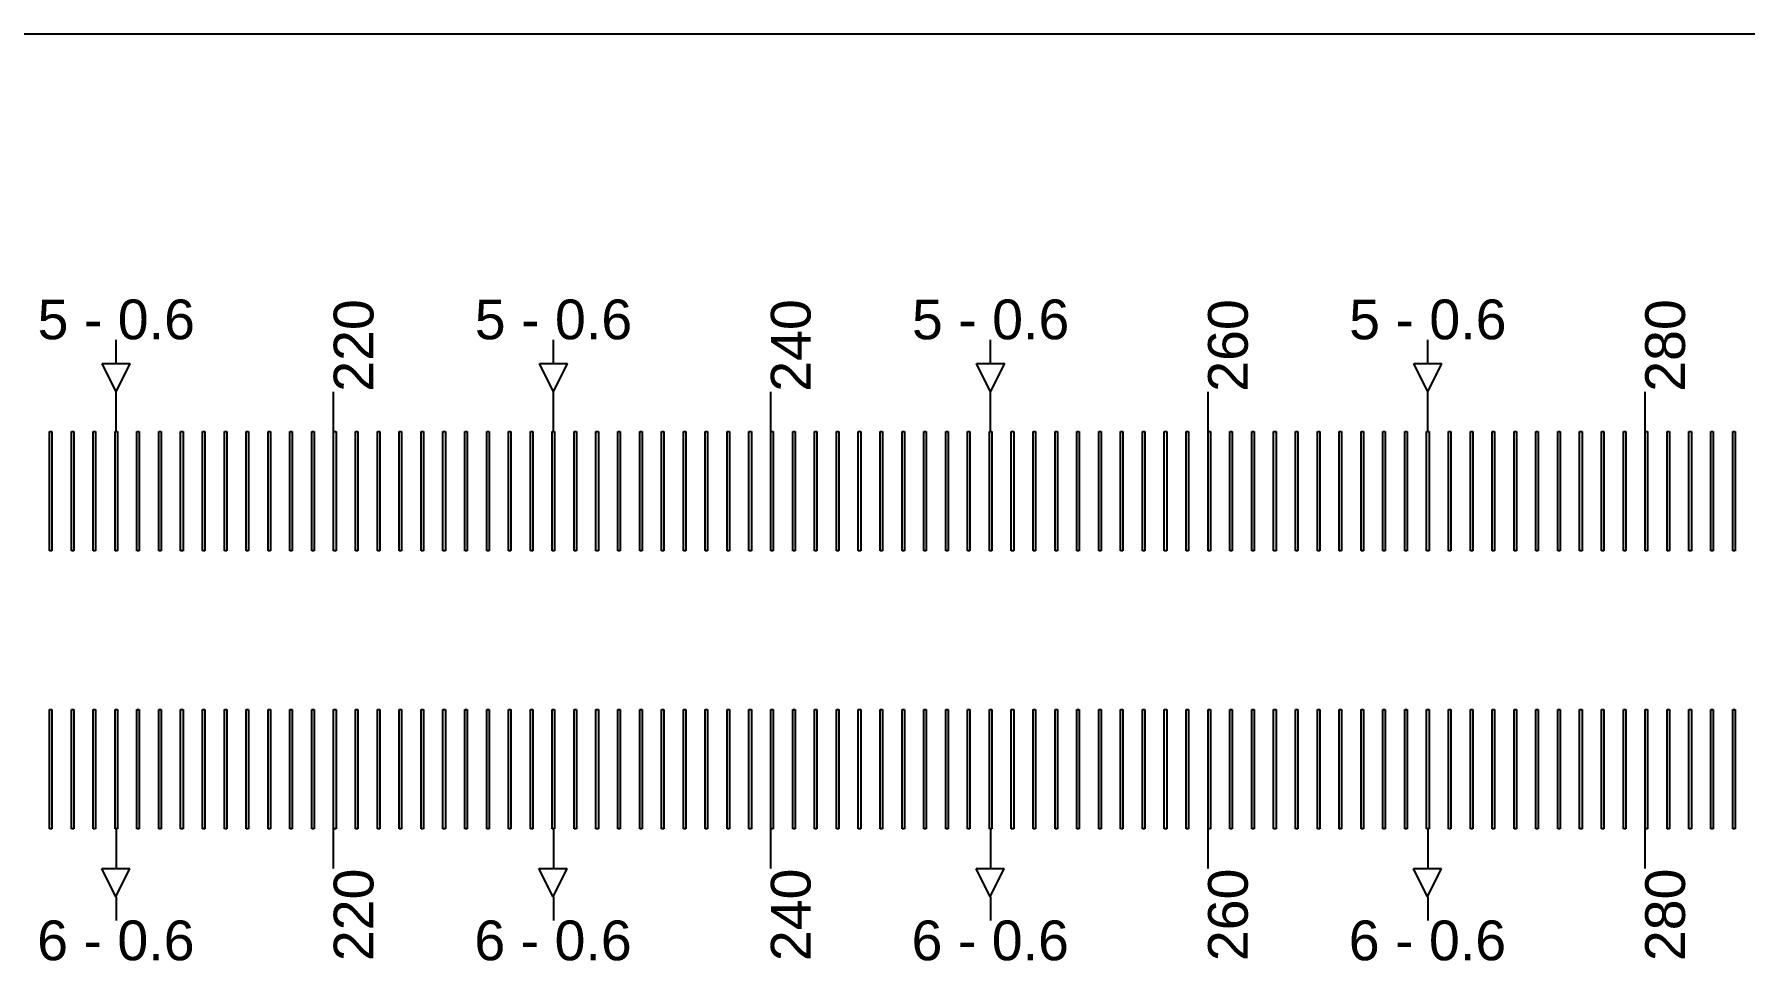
# Model space of a CAD drawing. Extents: x -119394 to 128420, y 74496 to 185496.
# Drawn here: x 44964.9 to 45395.3, y 156962.7 to 157195.9 of the extents above; entities that cross this region are included whole.
import ezdxf

# ---------------------------------------------------------------- set-up
doc = ezdxf.new("R2010")
doc.units = 13
doc.layers.add('CL - Label-1', color=120, linetype='Continuous')
doc.layers.add('CL - Label-2', color=132, linetype='Continuous')
doc.layers.add('CL - Sub-Micro', color=7, linetype='Continuous', true_color=0x47d1ff)
doc.styles.get("Standard").update_dxf_attribs({"font": 'arial.ttf'})

msp = doc.modelspace()

# ---------------------------------------------------------------- linework, layer by layer
for p, q in [((46680.29, 157195.86), (38030.29, 157195.86)), ((44985.59, 157112.94), (44985.59, 157118.94)), ((45095.59, 157112.94), (45095.59, 157118.94)), ((45205.59, 157112.94), (45205.59, 157118.94)), ((45315.59, 157112.94), (45315.59, 157118.94)), ((44985.59, 157095.86), (44985.59, 157105.86)), ((45040.29, 157095.86), (45040.29, 157105.86)), ((45095.59, 157095.86), (45095.59, 157105.86)), ((45150.29, 157095.86), (45150.29, 157105.86)), ((45205.59, 157095.86), (45205.59, 157105.86)), ((45260.29, 157095.86), (45260.29, 157105.86)), ((45315.59, 157095.86), (45315.59, 157105.86)), ((45370.29, 157095.86), (45370.29, 157105.86)), ((44985.59, 156995.86), (44985.59, 156985.86)), ((45040.29, 156985.86), (45040.29, 156995.86)), ((45095.59, 156995.86), (45095.59, 156985.86)), ((45150.29, 156985.86), (45150.29, 156995.86)), ((45205.59, 156995.86), (45205.59, 156985.86)), ((45260.29, 156985.86), (45260.29, 156995.86)), ((45315.59, 156995.86), (45315.59, 156985.86)), ((45370.29, 156985.86), (45370.29, 156995.86)), ((44985.59, 156978.79), (44985.59, 156972.79)), ((45095.59, 156978.79), (45095.59, 156972.79)), ((45205.59, 156978.79), (45205.59, 156972.79)), ((45315.59, 156978.79), (45315.59, 156972.79))]:
    msp.add_line(p, q)
at = {"layer": 'CL - Label-2'}
for p, q in [((44985.59, 157105.86), (44982.05, 157112.96)), ((44982.05, 157112.96), (44989.12, 157112.96)), ((44985.59, 157105.86), (44989.12, 157112.96)), ((45095.59, 157105.86), (45092.05, 157112.96)), ((45092.05, 157112.96), (45099.12, 157112.96)), ((45095.59, 157105.86), (45099.12, 157112.96)), ((45205.59, 157105.86), (45202.05, 157112.96)), ((45202.05, 157112.96), (45209.12, 157112.96)), ((45205.59, 157105.86), (45209.12, 157112.96)), ((45315.59, 157105.86), (45312.05, 157112.96)), ((45312.05, 157112.96), (45319.12, 157112.96)), ((45315.59, 157105.86), (45319.12, 157112.96)), ((44985.49, 156978.79), (44981.95, 156985.89)), ((44981.95, 156985.89), (44989.02, 156985.89)), ((44985.49, 156978.79), (44989.02, 156985.89)), ((45095.49, 156978.79), (45091.95, 156985.89)), ((45091.95, 156985.89), (45099.02, 156985.89)), ((45095.49, 156978.79), (45099.02, 156985.89)), ((45205.49, 156978.79), (45201.95, 156985.89)), ((45201.95, 156985.89), (45209.02, 156985.89)), ((45205.49, 156978.79), (45209.02, 156985.89)), ((45315.49, 156978.79), (45311.95, 156985.89)), ((45311.95, 156985.89), (45319.02, 156985.89)), ((45315.49, 156978.79), (45319.02, 156985.89))]:
    msp.add_line(p, q, dxfattribs=at)
at = {"layer": 'CL - Sub-Micro'}
for p, q in [((44968.79, 157095.86), (44969.39, 157095.86)), ((44968.79, 157065.86), (44968.79, 157095.86)), ((44969.39, 157095.86), (44969.39, 157065.86)), ((44974.29, 157095.86), (44974.89, 157095.86)), ((44974.29, 157065.86), (44974.29, 157095.86)), ((44974.89, 157095.86), (44974.89, 157065.86)), ((44979.79, 157095.86), (44980.39, 157095.86)), ((44979.79, 157065.86), (44979.79, 157095.86)), ((44980.39, 157095.86), (44980.39, 157065.86)), ((44985.29, 157095.86), (44985.89, 157095.86)), ((44985.29, 157065.86), (44985.29, 157095.86)), ((44985.89, 157095.86), (44985.89, 157065.86)), ((44990.79, 157095.86), (44991.39, 157095.86)), ((44990.79, 157065.86), (44990.79, 157095.86)), ((44991.39, 157095.86), (44991.39, 157065.86)), ((44996.29, 157095.86), (44996.89, 157095.86)), ((44996.29, 157065.86), (44996.29, 157095.86)), ((44996.89, 157095.86), (44996.89, 157065.86)), ((45001.79, 157095.86), (45002.39, 157095.86)), ((45001.79, 157065.86), (45001.79, 157095.86)), ((45002.39, 157095.86), (45002.39, 157065.86)), ((45007.29, 157095.86), (45007.89, 157095.86)), ((45007.29, 157065.86), (45007.29, 157095.86)), ((45007.89, 157095.86), (45007.89, 157065.86)), ((45012.79, 157095.86), (45013.39, 157095.86)), ((45012.79, 157065.86), (45012.79, 157095.86)), ((45013.39, 157095.86), (45013.39, 157065.86)), ((45018.29, 157095.86), (45018.89, 157095.86)), ((45018.29, 157065.86), (45018.29, 157095.86)), ((45018.89, 157095.86), (45018.89, 157065.86)), ((45023.79, 157095.86), (45024.39, 157095.86)), ((45023.79, 157065.86), (45023.79, 157095.86)), ((45024.39, 157095.86), (45024.39, 157065.86)), ((45029.29, 157095.86), (45029.89, 157095.86)), ((45029.29, 157065.86), (45029.29, 157095.86)), ((45029.89, 157095.86), (45029.89, 157065.86)), ((45034.79, 157095.86), (45035.39, 157095.86)), ((45034.79, 157065.86), (45034.79, 157095.86)), ((45035.39, 157095.86), (45035.39, 157065.86)), ((45040.29, 157095.86), (45040.89, 157095.86)), ((45040.29, 157065.86), (45040.29, 157095.86)), ((45040.89, 157095.86), (45040.89, 157065.86)), ((45045.79, 157095.86), (45046.39, 157095.86)), ((45045.79, 157065.86), (45045.79, 157095.86)), ((45046.39, 157095.86), (45046.39, 157065.86)), ((45051.29, 157095.86), (45051.89, 157095.86)), ((45051.29, 157065.86), (45051.29, 157095.86)), ((45051.89, 157095.86), (45051.89, 157065.86)), ((45056.79, 157095.86), (45057.39, 157095.86)), ((45056.79, 157065.86), (45056.79, 157095.86)), ((45057.39, 157095.86), (45057.39, 157065.86)), ((45062.29, 157095.86), (45062.89, 157095.86)), ((45062.29, 157065.86), (45062.29, 157095.86)), ((45062.89, 157095.86), (45062.89, 157065.86)), ((45067.79, 157095.86), (45068.39, 157095.86)), ((45067.79, 157065.86), (45067.79, 157095.86)), ((45068.39, 157095.86), (45068.39, 157065.86)), ((45073.29, 157095.86), (45073.89, 157095.86)), ((45073.29, 157065.86), (45073.29, 157095.86)), ((45073.89, 157095.86), (45073.89, 157065.86)), ((45078.79, 157095.86), (45079.39, 157095.86)), ((45078.79, 157065.86), (45078.79, 157095.86)), ((45079.39, 157095.86), (45079.39, 157065.86)), ((45084.29, 157095.86), (45084.89, 157095.86)), ((45084.29, 157065.86), (45084.29, 157095.86)), ((45084.89, 157095.86), (45084.89, 157065.86)), ((45089.79, 157095.86), (45090.39, 157095.86)), ((45089.79, 157065.86), (45089.79, 157095.86)), ((45090.39, 157095.86), (45090.39, 157065.86)), ((45095.29, 157095.86), (45095.89, 157095.86)), ((45095.29, 157065.86), (45095.29, 157095.86)), ((45095.89, 157095.86), (45095.89, 157065.86)), ((45100.79, 157095.86), (45101.39, 157095.86)), ((45100.79, 157065.86), (45100.79, 157095.86)), ((45101.39, 157095.86), (45101.39, 157065.86)), ((45106.29, 157095.86), (45106.89, 157095.86)), ((45106.29, 157065.86), (45106.29, 157095.86)), ((45106.89, 157095.86), (45106.89, 157065.86)), ((45111.79, 157095.86), (45112.39, 157095.86)), ((45111.79, 157065.86), (45111.79, 157095.86)), ((45112.39, 157095.86), (45112.39, 157065.86)), ((45117.29, 157095.86), (45117.89, 157095.86)), ((45117.29, 157065.86), (45117.29, 157095.86)), ((45117.89, 157095.86), (45117.89, 157065.86)), ((45122.79, 157095.86), (45123.39, 157095.86)), ((45122.79, 157065.86), (45122.79, 157095.86)), ((45123.39, 157095.86), (45123.39, 157065.86)), ((45128.29, 157095.86), (45128.89, 157095.86)), ((45128.29, 157065.86), (45128.29, 157095.86)), ((45128.89, 157095.86), (45128.89, 157065.86)), ((45133.79, 157095.86), (45134.39, 157095.86)), ((45133.79, 157065.86), (45133.79, 157095.86)), ((45134.39, 157095.86), (45134.39, 157065.86)), ((45139.29, 157095.86), (45139.89, 157095.86)), ((45139.29, 157065.86), (45139.29, 157095.86)), ((45139.89, 157095.86), (45139.89, 157065.86)), ((45144.79, 157095.86), (45145.39, 157095.86)), ((45144.79, 157065.86), (45144.79, 157095.86)), ((45145.39, 157095.86), (45145.39, 157065.86)), ((45150.29, 157095.86), (45150.89, 157095.86)), ((45150.29, 157065.86), (45150.29, 157095.86)), ((45150.89, 157095.86), (45150.89, 157065.86)), ((45155.79, 157095.86), (45156.39, 157095.86)), ((45155.79, 157065.86), (45155.79, 157095.86)), ((45156.39, 157095.86), (45156.39, 157065.86)), ((45161.29, 157095.86), (45161.89, 157095.86)), ((45161.29, 157065.86), (45161.29, 157095.86)), ((45161.89, 157095.86), (45161.89, 157065.86)), ((45166.79, 157095.86), (45167.39, 157095.86)), ((45166.79, 157065.86), (45166.79, 157095.86)), ((45167.39, 157095.86), (45167.39, 157065.86)), ((45172.29, 157095.86), (45172.89, 157095.86)), ((45172.29, 157065.86), (45172.29, 157095.86)), ((45172.89, 157095.86), (45172.89, 157065.86)), ((45177.79, 157095.86), (45178.39, 157095.86)), ((45177.79, 157065.86), (45177.79, 157095.86)), ((45178.39, 157095.86), (45178.39, 157065.86)), ((45183.29, 157095.86), (45183.89, 157095.86)), ((45183.29, 157065.86), (45183.29, 157095.86)), ((45183.89, 157095.86), (45183.89, 157065.86)), ((45188.79, 157095.86), (45189.39, 157095.86)), ((45188.79, 157065.86), (45188.79, 157095.86)), ((45189.39, 157095.86), (45189.39, 157065.86)), ((45194.29, 157095.86), (45194.89, 157095.86)), ((45194.29, 157065.86), (45194.29, 157095.86)), ((45194.89, 157095.86), (45194.89, 157065.86)), ((45199.79, 157095.86), (45200.39, 157095.86)), ((45199.79, 157065.86), (45199.79, 157095.86)), ((45200.39, 157095.86), (45200.39, 157065.86)), ((45205.29, 157095.86), (45205.89, 157095.86)), ((45205.29, 157065.86), (45205.29, 157095.86)), ((45205.89, 157095.86), (45205.89, 157065.86)), ((45210.79, 157095.86), (45211.39, 157095.86)), ((45210.79, 157065.86), (45210.79, 157095.86)), ((45211.39, 157095.86), (45211.39, 157065.86)), ((45216.29, 157095.86), (45216.89, 157095.86)), ((45216.29, 157065.86), (45216.29, 157095.86)), ((45216.89, 157095.86), (45216.89, 157065.86)), ((45221.79, 157095.86), (45222.39, 157095.86)), ((45221.79, 157065.86), (45221.79, 157095.86)), ((45222.39, 157095.86), (45222.39, 157065.86)), ((45227.29, 157095.86), (45227.89, 157095.86)), ((45227.29, 157065.86), (45227.29, 157095.86)), ((45227.89, 157095.86), (45227.89, 157065.86)), ((45232.79, 157095.86), (45233.39, 157095.86)), ((45232.79, 157065.86), (45232.79, 157095.86)), ((45233.39, 157095.86), (45233.39, 157065.86)), ((45238.29, 157095.86), (45238.89, 157095.86)), ((45238.29, 157065.86), (45238.29, 157095.86)), ((45238.89, 157095.86), (45238.89, 157065.86)), ((45243.79, 157095.86), (45244.39, 157095.86)), ((45243.79, 157065.86), (45243.79, 157095.86)), ((45244.39, 157095.86), (45244.39, 157065.86)), ((45249.29, 157095.86), (45249.89, 157095.86)), ((45249.29, 157065.86), (45249.29, 157095.86)), ((45249.89, 157095.86), (45249.89, 157065.86)), ((45254.79, 157095.86), (45255.39, 157095.86)), ((45254.79, 157065.86), (45254.79, 157095.86)), ((45255.39, 157095.86), (45255.39, 157065.86)), ((45260.29, 157095.86), (45260.89, 157095.86)), ((45260.29, 157065.86), (45260.29, 157095.86)), ((45260.89, 157095.86), (45260.89, 157065.86)), ((45265.79, 157095.86), (45266.39, 157095.86)), ((45265.79, 157065.86), (45265.79, 157095.86)), ((45266.39, 157095.86), (45266.39, 157065.86)), ((45271.29, 157095.86), (45271.89, 157095.86)), ((45271.29, 157065.86), (45271.29, 157095.86)), ((45271.89, 157095.86), (45271.89, 157065.86)), ((45276.79, 157095.86), (45277.39, 157095.86)), ((45276.79, 157065.86), (45276.79, 157095.86)), ((45277.39, 157095.86), (45277.39, 157065.86)), ((45282.29, 157095.86), (45282.89, 157095.86)), ((45282.29, 157065.86), (45282.29, 157095.86)), ((45282.89, 157095.86), (45282.89, 157065.86)), ((45287.79, 157095.86), (45288.39, 157095.86)), ((45287.79, 157065.86), (45287.79, 157095.86)), ((45288.39, 157095.86), (45288.39, 157065.86)), ((45293.29, 157095.86), (45293.89, 157095.86)), ((45293.29, 157065.86), (45293.29, 157095.86)), ((45293.89, 157095.86), (45293.89, 157065.86)), ((45298.79, 157095.86), (45299.39, 157095.86)), ((45298.79, 157065.86), (45298.79, 157095.86)), ((45299.39, 157095.86), (45299.39, 157065.86)), ((45304.29, 157095.86), (45304.89, 157095.86)), ((45304.29, 157065.86), (45304.29, 157095.86)), ((45304.89, 157095.86), (45304.89, 157065.86)), ((45309.79, 157095.86), (45310.39, 157095.86)), ((45309.79, 157065.86), (45309.79, 157095.86)), ((45310.39, 157095.86), (45310.39, 157065.86)), ((45315.29, 157095.86), (45315.89, 157095.86)), ((45315.29, 157065.86), (45315.29, 157095.86)), ((45315.89, 157095.86), (45315.89, 157065.86)), ((45320.79, 157095.86), (45321.39, 157095.86)), ((45320.79, 157065.86), (45320.79, 157095.86)), ((45321.39, 157095.86), (45321.39, 157065.86)), ((45326.29, 157095.86), (45326.89, 157095.86)), ((45326.29, 157065.86), (45326.29, 157095.86)), ((45326.89, 157095.86), (45326.89, 157065.86)), ((45331.79, 157095.86), (45332.39, 157095.86)), ((45331.79, 157065.86), (45331.79, 157095.86)), ((45332.39, 157095.86), (45332.39, 157065.86)), ((45337.29, 157095.86), (45337.89, 157095.86)), ((45337.29, 157065.86), (45337.29, 157095.86)), ((45337.89, 157095.86), (45337.89, 157065.86)), ((45342.79, 157095.86), (45343.39, 157095.86)), ((45342.79, 157065.86), (45342.79, 157095.86)), ((45343.39, 157095.86), (45343.39, 157065.86)), ((45348.29, 157095.86), (45348.89, 157095.86)), ((45348.29, 157065.86), (45348.29, 157095.86)), ((45348.89, 157095.86), (45348.89, 157065.86)), ((45353.79, 157095.86), (45354.39, 157095.86)), ((45353.79, 157065.86), (45353.79, 157095.86)), ((45354.39, 157095.86), (45354.39, 157065.86)), ((45359.29, 157095.86), (45359.89, 157095.86)), ((45359.29, 157065.86), (45359.29, 157095.86)), ((45359.89, 157095.86), (45359.89, 157065.86)), ((45364.79, 157095.86), (45365.39, 157095.86)), ((45364.79, 157065.86), (45364.79, 157095.86)), ((45365.39, 157095.86), (45365.39, 157065.86)), ((45370.29, 157095.86), (45370.89, 157095.86)), ((45370.29, 157065.86), (45370.29, 157095.86)), ((45370.89, 157095.86), (45370.89, 157065.86)), ((45375.79, 157095.86), (45376.39, 157095.86)), ((45375.79, 157065.86), (45375.79, 157095.86)), ((45376.39, 157095.86), (45376.39, 157065.86)), ((45381.29, 157095.86), (45381.89, 157095.86)), ((45381.29, 157065.86), (45381.29, 157095.86)), ((45381.89, 157095.86), (45381.89, 157065.86)), ((45386.79, 157095.86), (45387.39, 157095.86)), ((45386.79, 157065.86), (45386.79, 157095.86)), ((45387.39, 157095.86), (45387.39, 157065.86)), ((45392.29, 157095.86), (45392.89, 157095.86)), ((45392.29, 157065.86), (45392.29, 157095.86)), ((45392.89, 157095.86), (45392.89, 157065.86)), ((44969.39, 157065.86), (44968.79, 157065.86)), ((44974.89, 157065.86), (44974.29, 157065.86)), ((44980.39, 157065.86), (44979.79, 157065.86)), ((44985.89, 157065.86), (44985.29, 157065.86)), ((44991.39, 157065.86), (44990.79, 157065.86)), ((44996.89, 157065.86), (44996.29, 157065.86)), ((45002.39, 157065.86), (45001.79, 157065.86)), ((45007.89, 157065.86), (45007.29, 157065.86)), ((45013.39, 157065.86), (45012.79, 157065.86)), ((45018.89, 157065.86), (45018.29, 157065.86)), ((45024.39, 157065.86), (45023.79, 157065.86)), ((45029.89, 157065.86), (45029.29, 157065.86)), ((45035.39, 157065.86), (45034.79, 157065.86)), ((45040.89, 157065.86), (45040.29, 157065.86)), ((45046.39, 157065.86), (45045.79, 157065.86)), ((45051.89, 157065.86), (45051.29, 157065.86)), ((45057.39, 157065.86), (45056.79, 157065.86)), ((45062.89, 157065.86), (45062.29, 157065.86)), ((45068.39, 157065.86), (45067.79, 157065.86)), ((45073.89, 157065.86), (45073.29, 157065.86)), ((45079.39, 157065.86), (45078.79, 157065.86)), ((45084.89, 157065.86), (45084.29, 157065.86)), ((45090.39, 157065.86), (45089.79, 157065.86)), ((45095.89, 157065.86), (45095.29, 157065.86)), ((45101.39, 157065.86), (45100.79, 157065.86)), ((45106.89, 157065.86), (45106.29, 157065.86)), ((45112.39, 157065.86), (45111.79, 157065.86)), ((45117.89, 157065.86), (45117.29, 157065.86)), ((45123.39, 157065.86), (45122.79, 157065.86)), ((45128.89, 157065.86), (45128.29, 157065.86)), ((45134.39, 157065.86), (45133.79, 157065.86)), ((45139.89, 157065.86), (45139.29, 157065.86)), ((45145.39, 157065.86), (45144.79, 157065.86)), ((45150.89, 157065.86), (45150.29, 157065.86)), ((45156.39, 157065.86), (45155.79, 157065.86)), ((45161.89, 157065.86), (45161.29, 157065.86)), ((45167.39, 157065.86), (45166.79, 157065.86)), ((45172.89, 157065.86), (45172.29, 157065.86)), ((45178.39, 157065.86), (45177.79, 157065.86)), ((45183.89, 157065.86), (45183.29, 157065.86)), ((45189.39, 157065.86), (45188.79, 157065.86)), ((45194.89, 157065.86), (45194.29, 157065.86)), ((45200.39, 157065.86), (45199.79, 157065.86)), ((45205.89, 157065.86), (45205.29, 157065.86)), ((45211.39, 157065.86), (45210.79, 157065.86)), ((45216.89, 157065.86), (45216.29, 157065.86)), ((45222.39, 157065.86), (45221.79, 157065.86)), ((45227.89, 157065.86), (45227.29, 157065.86)), ((45233.39, 157065.86), (45232.79, 157065.86)), ((45238.89, 157065.86), (45238.29, 157065.86)), ((45244.39, 157065.86), (45243.79, 157065.86)), ((45249.89, 157065.86), (45249.29, 157065.86)), ((45255.39, 157065.86), (45254.79, 157065.86)), ((45260.89, 157065.86), (45260.29, 157065.86)), ((45266.39, 157065.86), (45265.79, 157065.86)), ((45271.89, 157065.86), (45271.29, 157065.86)), ((45277.39, 157065.86), (45276.79, 157065.86)), ((45282.89, 157065.86), (45282.29, 157065.86)), ((45288.39, 157065.86), (45287.79, 157065.86)), ((45293.89, 157065.86), (45293.29, 157065.86)), ((45299.39, 157065.86), (45298.79, 157065.86)), ((45304.89, 157065.86), (45304.29, 157065.86)), ((45310.39, 157065.86), (45309.79, 157065.86)), ((45315.89, 157065.86), (45315.29, 157065.86)), ((45321.39, 157065.86), (45320.79, 157065.86)), ((45326.89, 157065.86), (45326.29, 157065.86)), ((45332.39, 157065.86), (45331.79, 157065.86)), ((45337.89, 157065.86), (45337.29, 157065.86)), ((45343.39, 157065.86), (45342.79, 157065.86)), ((45348.89, 157065.86), (45348.29, 157065.86)), ((45354.39, 157065.86), (45353.79, 157065.86)), ((45359.89, 157065.86), (45359.29, 157065.86)), ((45365.39, 157065.86), (45364.79, 157065.86)), ((45370.89, 157065.86), (45370.29, 157065.86)), ((45376.39, 157065.86), (45375.79, 157065.86)), ((45381.89, 157065.86), (45381.29, 157065.86)), ((45387.39, 157065.86), (45386.79, 157065.86)), ((45392.89, 157065.86), (45392.29, 157065.86)), ((44968.79, 157025.86), (44969.39, 157025.86)), ((44968.79, 156995.86), (44968.79, 157025.86)), ((44969.39, 157025.86), (44969.39, 156995.86)), ((44974.29, 157025.86), (44974.89, 157025.86)), ((44974.29, 156995.86), (44974.29, 157025.86)), ((44974.89, 157025.86), (44974.89, 156995.86)), ((44979.79, 157025.86), (44980.39, 157025.86)), ((44979.79, 156995.86), (44979.79, 157025.86)), ((44980.39, 157025.86), (44980.39, 156995.86)), ((44985.29, 157025.86), (44985.89, 157025.86)), ((44985.29, 156995.86), (44985.29, 157025.86)), ((44985.89, 157025.86), (44985.89, 156995.86)), ((44990.79, 157025.86), (44991.39, 157025.86)), ((44990.79, 156995.86), (44990.79, 157025.86)), ((44991.39, 157025.86), (44991.39, 156995.86)), ((44996.29, 157025.86), (44996.89, 157025.86)), ((44996.29, 156995.86), (44996.29, 157025.86)), ((44996.89, 157025.86), (44996.89, 156995.86)), ((45001.79, 157025.86), (45002.39, 157025.86)), ((45001.79, 156995.86), (45001.79, 157025.86)), ((45002.39, 157025.86), (45002.39, 156995.86)), ((45007.29, 157025.86), (45007.89, 157025.86)), ((45007.29, 156995.86), (45007.29, 157025.86)), ((45007.89, 157025.86), (45007.89, 156995.86)), ((45012.79, 157025.86), (45013.39, 157025.86)), ((45012.79, 156995.86), (45012.79, 157025.86)), ((45013.39, 157025.86), (45013.39, 156995.86)), ((45018.29, 157025.86), (45018.89, 157025.86)), ((45018.29, 156995.86), (45018.29, 157025.86)), ((45018.89, 157025.86), (45018.89, 156995.86)), ((45023.79, 157025.86), (45024.39, 157025.86)), ((45023.79, 156995.86), (45023.79, 157025.86)), ((45024.39, 157025.86), (45024.39, 156995.86)), ((45029.29, 157025.86), (45029.89, 157025.86)), ((45029.29, 156995.86), (45029.29, 157025.86)), ((45029.89, 157025.86), (45029.89, 156995.86)), ((45034.79, 157025.86), (45035.39, 157025.86)), ((45034.79, 156995.86), (45034.79, 157025.86)), ((45035.39, 157025.86), (45035.39, 156995.86)), ((45040.29, 157025.86), (45040.89, 157025.86)), ((45040.29, 156995.86), (45040.29, 157025.86)), ((45040.89, 157025.86), (45040.89, 156995.86)), ((45045.79, 157025.86), (45046.39, 157025.86)), ((45045.79, 156995.86), (45045.79, 157025.86)), ((45046.39, 157025.86), (45046.39, 156995.86)), ((45051.29, 157025.86), (45051.89, 157025.86)), ((45051.29, 156995.86), (45051.29, 157025.86)), ((45051.89, 157025.86), (45051.89, 156995.86)), ((45056.79, 157025.86), (45057.39, 157025.86)), ((45056.79, 156995.86), (45056.79, 157025.86)), ((45057.39, 157025.86), (45057.39, 156995.86)), ((45062.29, 157025.86), (45062.89, 157025.86)), ((45062.29, 156995.86), (45062.29, 157025.86)), ((45062.89, 157025.86), (45062.89, 156995.86)), ((45067.79, 157025.86), (45068.39, 157025.86)), ((45067.79, 156995.86), (45067.79, 157025.86)), ((45068.39, 157025.86), (45068.39, 156995.86)), ((45073.29, 157025.86), (45073.89, 157025.86)), ((45073.29, 156995.86), (45073.29, 157025.86)), ((45073.89, 157025.86), (45073.89, 156995.86)), ((45078.79, 157025.86), (45079.39, 157025.86)), ((45078.79, 156995.86), (45078.79, 157025.86)), ((45079.39, 157025.86), (45079.39, 156995.86)), ((45084.29, 157025.86), (45084.89, 157025.86)), ((45084.29, 156995.86), (45084.29, 157025.86)), ((45084.89, 157025.86), (45084.89, 156995.86)), ((45089.79, 157025.86), (45090.39, 157025.86)), ((45089.79, 156995.86), (45089.79, 157025.86)), ((45090.39, 157025.86), (45090.39, 156995.86)), ((45095.29, 157025.86), (45095.89, 157025.86)), ((45095.29, 156995.86), (45095.29, 157025.86)), ((45095.89, 157025.86), (45095.89, 156995.86)), ((45100.79, 157025.86), (45101.39, 157025.86)), ((45100.79, 156995.86), (45100.79, 157025.86)), ((45101.39, 157025.86), (45101.39, 156995.86)), ((45106.29, 157025.86), (45106.89, 157025.86)), ((45106.29, 156995.86), (45106.29, 157025.86)), ((45106.89, 157025.86), (45106.89, 156995.86)), ((45111.79, 157025.86), (45112.39, 157025.86)), ((45111.79, 156995.86), (45111.79, 157025.86)), ((45112.39, 157025.86), (45112.39, 156995.86)), ((45117.29, 157025.86), (45117.89, 157025.86)), ((45117.29, 156995.86), (45117.29, 157025.86)), ((45117.89, 157025.86), (45117.89, 156995.86)), ((45122.79, 157025.86), (45123.39, 157025.86)), ((45122.79, 156995.86), (45122.79, 157025.86)), ((45123.39, 157025.86), (45123.39, 156995.86)), ((45128.29, 157025.86), (45128.89, 157025.86)), ((45128.29, 156995.86), (45128.29, 157025.86)), ((45128.89, 157025.86), (45128.89, 156995.86)), ((45133.79, 157025.86), (45134.39, 157025.86)), ((45133.79, 156995.86), (45133.79, 157025.86)), ((45134.39, 157025.86), (45134.39, 156995.86)), ((45139.29, 157025.86), (45139.89, 157025.86)), ((45139.29, 156995.86), (45139.29, 157025.86)), ((45139.89, 157025.86), (45139.89, 156995.86)), ((45144.79, 157025.86), (45145.39, 157025.86)), ((45144.79, 156995.86), (45144.79, 157025.86)), ((45145.39, 157025.86), (45145.39, 156995.86)), ((45150.29, 157025.86), (45150.89, 157025.86)), ((45150.29, 156995.86), (45150.29, 157025.86)), ((45150.89, 157025.86), (45150.89, 156995.86)), ((45155.79, 157025.86), (45156.39, 157025.86)), ((45155.79, 156995.86), (45155.79, 157025.86)), ((45156.39, 157025.86), (45156.39, 156995.86)), ((45161.29, 157025.86), (45161.89, 157025.86)), ((45161.29, 156995.86), (45161.29, 157025.86)), ((45161.89, 157025.86), (45161.89, 156995.86)), ((45166.79, 157025.86), (45167.39, 157025.86)), ((45166.79, 156995.86), (45166.79, 157025.86)), ((45167.39, 157025.86), (45167.39, 156995.86)), ((45172.29, 157025.86), (45172.89, 157025.86)), ((45172.29, 156995.86), (45172.29, 157025.86)), ((45172.89, 157025.86), (45172.89, 156995.86)), ((45177.79, 157025.86), (45178.39, 157025.86)), ((45177.79, 156995.86), (45177.79, 157025.86)), ((45178.39, 157025.86), (45178.39, 156995.86)), ((45183.29, 157025.86), (45183.89, 157025.86)), ((45183.29, 156995.86), (45183.29, 157025.86)), ((45183.89, 157025.86), (45183.89, 156995.86)), ((45188.79, 157025.86), (45189.39, 157025.86)), ((45188.79, 156995.86), (45188.79, 157025.86)), ((45189.39, 157025.86), (45189.39, 156995.86)), ((45194.29, 157025.86), (45194.89, 157025.86)), ((45194.29, 156995.86), (45194.29, 157025.86)), ((45194.89, 157025.86), (45194.89, 156995.86)), ((45199.79, 157025.86), (45200.39, 157025.86)), ((45199.79, 156995.86), (45199.79, 157025.86)), ((45200.39, 157025.86), (45200.39, 156995.86)), ((45205.29, 157025.86), (45205.89, 157025.86)), ((45205.29, 156995.86), (45205.29, 157025.86)), ((45205.89, 157025.86), (45205.89, 156995.86)), ((45210.79, 157025.86), (45211.39, 157025.86)), ((45210.79, 156995.86), (45210.79, 157025.86)), ((45211.39, 157025.86), (45211.39, 156995.86)), ((45216.29, 157025.86), (45216.89, 157025.86)), ((45216.29, 156995.86), (45216.29, 157025.86)), ((45216.89, 157025.86), (45216.89, 156995.86)), ((45221.79, 157025.86), (45222.39, 157025.86)), ((45221.79, 156995.86), (45221.79, 157025.86)), ((45222.39, 157025.86), (45222.39, 156995.86)), ((45227.29, 157025.86), (45227.89, 157025.86)), ((45227.29, 156995.86), (45227.29, 157025.86)), ((45227.89, 157025.86), (45227.89, 156995.86)), ((45232.79, 157025.86), (45233.39, 157025.86)), ((45232.79, 156995.86), (45232.79, 157025.86)), ((45233.39, 157025.86), (45233.39, 156995.86)), ((45238.29, 157025.86), (45238.89, 157025.86)), ((45238.29, 156995.86), (45238.29, 157025.86)), ((45238.89, 157025.86), (45238.89, 156995.86)), ((45243.79, 157025.86), (45244.39, 157025.86)), ((45243.79, 156995.86), (45243.79, 157025.86)), ((45244.39, 157025.86), (45244.39, 156995.86)), ((45249.29, 157025.86), (45249.89, 157025.86)), ((45249.29, 156995.86), (45249.29, 157025.86)), ((45249.89, 157025.86), (45249.89, 156995.86)), ((45254.79, 157025.86), (45255.39, 157025.86)), ((45254.79, 156995.86), (45254.79, 157025.86)), ((45255.39, 157025.86), (45255.39, 156995.86)), ((45260.29, 157025.86), (45260.89, 157025.86)), ((45260.29, 156995.86), (45260.29, 157025.86)), ((45260.89, 157025.86), (45260.89, 156995.86)), ((45265.79, 157025.86), (45266.39, 157025.86)), ((45265.79, 156995.86), (45265.79, 157025.86)), ((45266.39, 157025.86), (45266.39, 156995.86)), ((45271.29, 157025.86), (45271.89, 157025.86)), ((45271.29, 156995.86), (45271.29, 157025.86)), ((45271.89, 157025.86), (45271.89, 156995.86)), ((45276.79, 157025.86), (45277.39, 157025.86)), ((45276.79, 156995.86), (45276.79, 157025.86)), ((45277.39, 157025.86), (45277.39, 156995.86)), ((45282.29, 157025.86), (45282.89, 157025.86)), ((45282.29, 156995.86), (45282.29, 157025.86)), ((45282.89, 157025.86), (45282.89, 156995.86)), ((45287.79, 157025.86), (45288.39, 157025.86)), ((45287.79, 156995.86), (45287.79, 157025.86)), ((45288.39, 157025.86), (45288.39, 156995.86)), ((45293.29, 157025.86), (45293.89, 157025.86)), ((45293.29, 156995.86), (45293.29, 157025.86)), ((45293.89, 157025.86), (45293.89, 156995.86)), ((45298.79, 157025.86), (45299.39, 157025.86)), ((45298.79, 156995.86), (45298.79, 157025.86)), ((45299.39, 157025.86), (45299.39, 156995.86)), ((45304.29, 157025.86), (45304.89, 157025.86)), ((45304.29, 156995.86), (45304.29, 157025.86)), ((45304.89, 157025.86), (45304.89, 156995.86)), ((45309.79, 157025.86), (45310.39, 157025.86)), ((45309.79, 156995.86), (45309.79, 157025.86)), ((45310.39, 157025.86), (45310.39, 156995.86)), ((45315.29, 157025.86), (45315.89, 157025.86)), ((45315.29, 156995.86), (45315.29, 157025.86)), ((45315.89, 157025.86), (45315.89, 156995.86)), ((45320.79, 157025.86), (45321.39, 157025.86)), ((45320.79, 156995.86), (45320.79, 157025.86)), ((45321.39, 157025.86), (45321.39, 156995.86)), ((45326.29, 157025.86), (45326.89, 157025.86)), ((45326.29, 156995.86), (45326.29, 157025.86)), ((45326.89, 157025.86), (45326.89, 156995.86)), ((45331.79, 157025.86), (45332.39, 157025.86)), ((45331.79, 156995.86), (45331.79, 157025.86)), ((45332.39, 157025.86), (45332.39, 156995.86)), ((45337.29, 157025.86), (45337.89, 157025.86)), ((45337.29, 156995.86), (45337.29, 157025.86)), ((45337.89, 157025.86), (45337.89, 156995.86)), ((45342.79, 157025.86), (45343.39, 157025.86)), ((45342.79, 156995.86), (45342.79, 157025.86)), ((45343.39, 157025.86), (45343.39, 156995.86)), ((45348.29, 157025.86), (45348.89, 157025.86)), ((45348.29, 156995.86), (45348.29, 157025.86)), ((45348.89, 157025.86), (45348.89, 156995.86)), ((45353.79, 157025.86), (45354.39, 157025.86)), ((45353.79, 156995.86), (45353.79, 157025.86)), ((45354.39, 157025.86), (45354.39, 156995.86)), ((45359.29, 157025.86), (45359.89, 157025.86)), ((45359.29, 156995.86), (45359.29, 157025.86)), ((45359.89, 157025.86), (45359.89, 156995.86)), ((45364.79, 157025.86), (45365.39, 157025.86)), ((45364.79, 156995.86), (45364.79, 157025.86)), ((45365.39, 157025.86), (45365.39, 156995.86)), ((45370.29, 157025.86), (45370.89, 157025.86)), ((45370.29, 156995.86), (45370.29, 157025.86)), ((45370.89, 157025.86), (45370.89, 156995.86)), ((45375.79, 157025.86), (45376.39, 157025.86)), ((45375.79, 156995.86), (45375.79, 157025.86)), ((45376.39, 157025.86), (45376.39, 156995.86)), ((45381.29, 157025.86), (45381.89, 157025.86)), ((45381.29, 156995.86), (45381.29, 157025.86)), ((45381.89, 157025.86), (45381.89, 156995.86)), ((45386.79, 157025.86), (45387.39, 157025.86)), ((45386.79, 156995.86), (45386.79, 157025.86)), ((45387.39, 157025.86), (45387.39, 156995.86)), ((45392.29, 157025.86), (45392.89, 157025.86)), ((45392.29, 156995.86), (45392.29, 157025.86)), ((45392.89, 157025.86), (45392.89, 156995.86)), ((44969.39, 156995.86), (44968.79, 156995.86)), ((44974.89, 156995.86), (44974.29, 156995.86)), ((44980.39, 156995.86), (44979.79, 156995.86)), ((44985.89, 156995.86), (44985.29, 156995.86)), ((44991.39, 156995.86), (44990.79, 156995.86)), ((44996.89, 156995.86), (44996.29, 156995.86)), ((45002.39, 156995.86), (45001.79, 156995.86)), ((45007.89, 156995.86), (45007.29, 156995.86)), ((45013.39, 156995.86), (45012.79, 156995.86)), ((45018.89, 156995.86), (45018.29, 156995.86)), ((45024.39, 156995.86), (45023.79, 156995.86)), ((45029.89, 156995.86), (45029.29, 156995.86)), ((45035.39, 156995.86), (45034.79, 156995.86)), ((45040.89, 156995.86), (45040.29, 156995.86)), ((45046.39, 156995.86), (45045.79, 156995.86)), ((45051.89, 156995.86), (45051.29, 156995.86)), ((45057.39, 156995.86), (45056.79, 156995.86)), ((45062.89, 156995.86), (45062.29, 156995.86)), ((45068.39, 156995.86), (45067.79, 156995.86)), ((45073.89, 156995.86), (45073.29, 156995.86)), ((45079.39, 156995.86), (45078.79, 156995.86)), ((45084.89, 156995.86), (45084.29, 156995.86)), ((45090.39, 156995.86), (45089.79, 156995.86)), ((45095.89, 156995.86), (45095.29, 156995.86)), ((45101.39, 156995.86), (45100.79, 156995.86)), ((45106.89, 156995.86), (45106.29, 156995.86)), ((45112.39, 156995.86), (45111.79, 156995.86)), ((45117.89, 156995.86), (45117.29, 156995.86)), ((45123.39, 156995.86), (45122.79, 156995.86)), ((45128.89, 156995.86), (45128.29, 156995.86)), ((45134.39, 156995.86), (45133.79, 156995.86)), ((45139.89, 156995.86), (45139.29, 156995.86)), ((45145.39, 156995.86), (45144.79, 156995.86)), ((45150.89, 156995.86), (45150.29, 156995.86)), ((45156.39, 156995.86), (45155.79, 156995.86)), ((45161.89, 156995.86), (45161.29, 156995.86)), ((45167.39, 156995.86), (45166.79, 156995.86)), ((45172.89, 156995.86), (45172.29, 156995.86)), ((45178.39, 156995.86), (45177.79, 156995.86)), ((45183.89, 156995.86), (45183.29, 156995.86)), ((45189.39, 156995.86), (45188.79, 156995.86)), ((45194.89, 156995.86), (45194.29, 156995.86)), ((45200.39, 156995.86), (45199.79, 156995.86)), ((45205.89, 156995.86), (45205.29, 156995.86)), ((45211.39, 156995.86), (45210.79, 156995.86)), ((45216.89, 156995.86), (45216.29, 156995.86)), ((45222.39, 156995.86), (45221.79, 156995.86)), ((45227.89, 156995.86), (45227.29, 156995.86)), ((45233.39, 156995.86), (45232.79, 156995.86)), ((45238.89, 156995.86), (45238.29, 156995.86)), ((45244.39, 156995.86), (45243.79, 156995.86)), ((45249.89, 156995.86), (45249.29, 156995.86)), ((45255.39, 156995.86), (45254.79, 156995.86)), ((45260.89, 156995.86), (45260.29, 156995.86)), ((45266.39, 156995.86), (45265.79, 156995.86)), ((45271.89, 156995.86), (45271.29, 156995.86)), ((45277.39, 156995.86), (45276.79, 156995.86)), ((45282.89, 156995.86), (45282.29, 156995.86)), ((45288.39, 156995.86), (45287.79, 156995.86)), ((45293.89, 156995.86), (45293.29, 156995.86)), ((45299.39, 156995.86), (45298.79, 156995.86)), ((45304.89, 156995.86), (45304.29, 156995.86)), ((45310.39, 156995.86), (45309.79, 156995.86)), ((45315.89, 156995.86), (45315.29, 156995.86)), ((45321.39, 156995.86), (45320.79, 156995.86)), ((45326.89, 156995.86), (45326.29, 156995.86)), ((45332.39, 156995.86), (45331.79, 156995.86)), ((45337.89, 156995.86), (45337.29, 156995.86)), ((45343.39, 156995.86), (45342.79, 156995.86)), ((45348.89, 156995.86), (45348.29, 156995.86)), ((45354.39, 156995.86), (45353.79, 156995.86)), ((45359.89, 156995.86), (45359.29, 156995.86)), ((45365.39, 156995.86), (45364.79, 156995.86)), ((45370.89, 156995.86), (45370.29, 156995.86)), ((45376.39, 156995.86), (45375.79, 156995.86)), ((45381.89, 156995.86), (45381.29, 156995.86)), ((45387.39, 156995.86), (45386.79, 156995.86)), ((45392.89, 156995.86), (45392.29, 156995.86))]:
    msp.add_line(p, q, dxfattribs=at)

# ---------------------------------------------------------------- texts
at = {"layer": 'CL - Label-1', "char_height": 10, "rotation": 90}
for s, insert, attachment_point in [('220', (45040.29, 157105.86), 1), ('240', (45150.29, 157105.86), 1), ('260', (45260.29, 157105.86), 1), ('280', (45370.29, 157105.86), 1), ('220', (45040.29, 156985.86), 3), ('240', (45150.29, 156985.86), 3), ('260', (45260.29, 156985.86), 3), ('280', (45370.29, 156985.86), 3)]:
    msp.add_mtext_dynamic_manual_height_columns(s, width=21.565, gutter_width=12.5, heights=[8.55], dxfattribs=dict(at, insert=insert, attachment_point=attachment_point))
at = {"layer": 'CL - Label-2', "char_height": 10}
for s, insert, attachment_point in [('5 - 0.6', (44985.59, 157118.94), 8), ('5 - 0.6', (45095.59, 157118.94), 8), ('5 - 0.6', (45205.59, 157118.94), 8), ('5 - 0.6', (45315.59, 157118.94), 8), ('6 - 0.6', (44985.49, 156972.79), 2), ('6 - 0.6', (45095.49, 156972.79), 2), ('6 - 0.6', (45205.49, 156972.79), 2), ('6 - 0.6', (45315.49, 156972.79), 2)]:
    msp.add_mtext_dynamic_manual_height_columns(s, width=52.3045, gutter_width=12.5, heights=[18.11], dxfattribs=dict(at, insert=insert, attachment_point=attachment_point))

doc.saveas('drawing.dxf')
